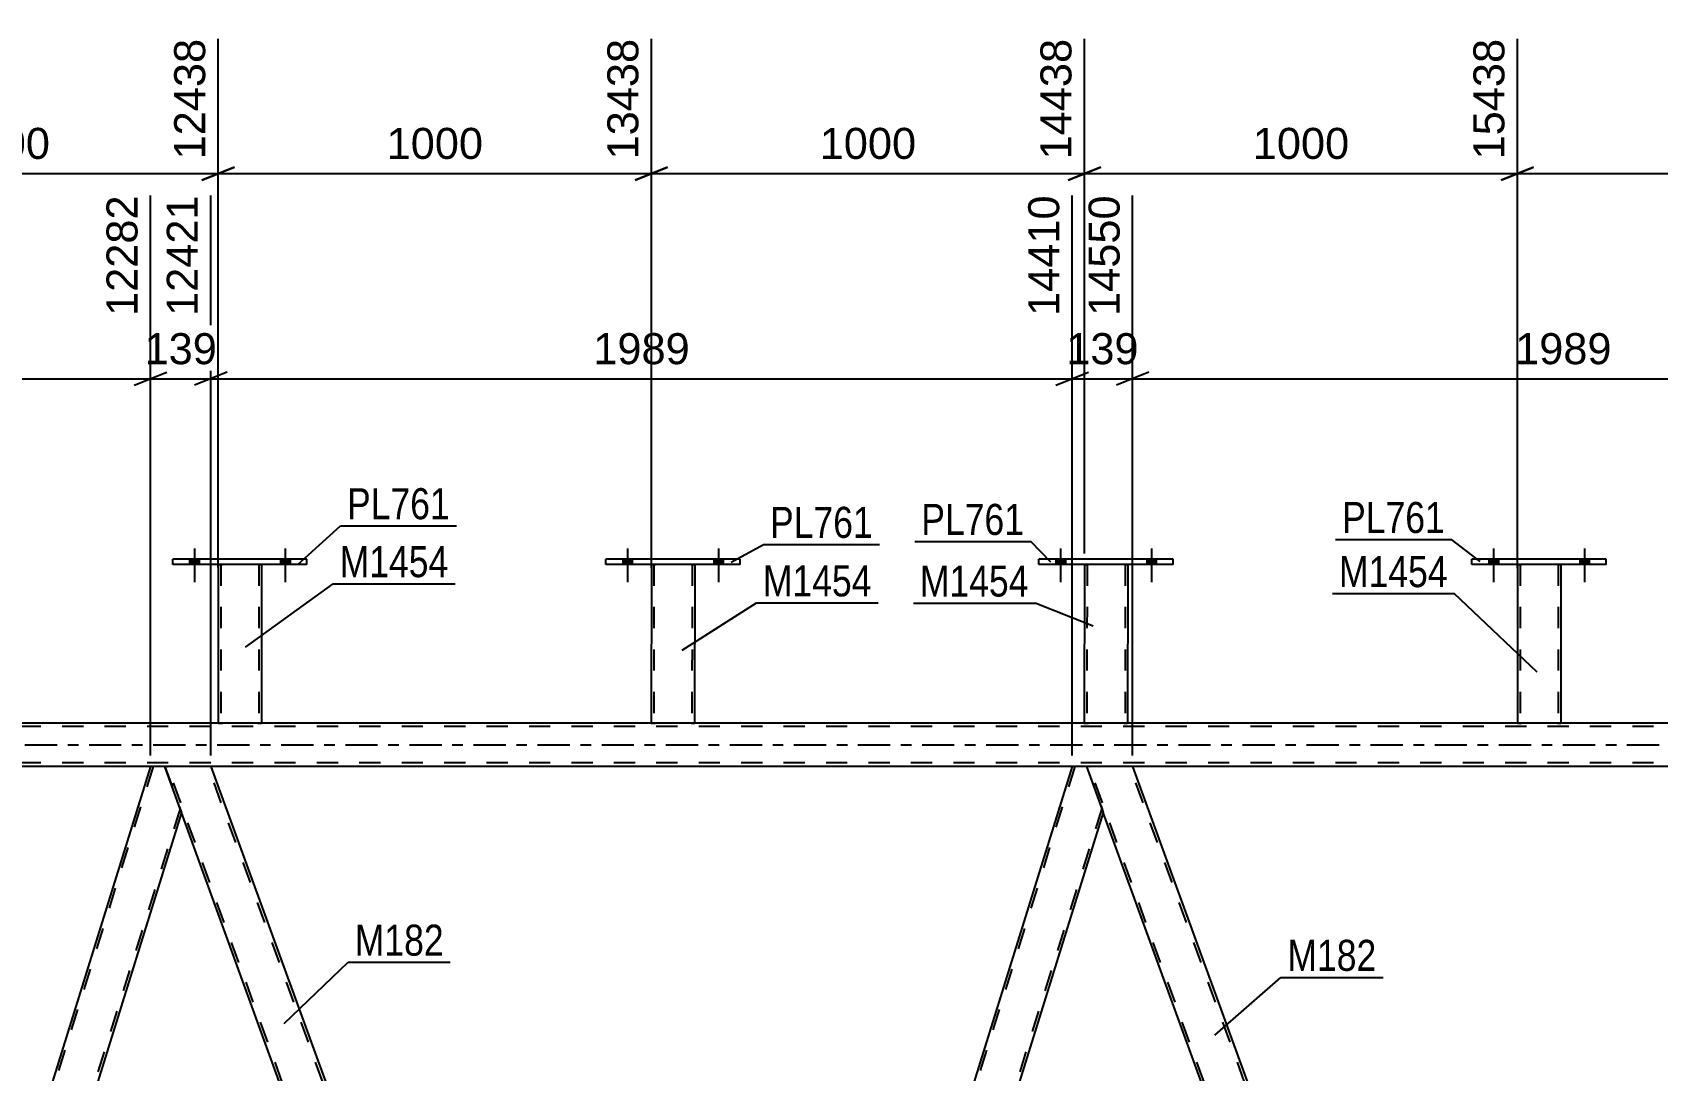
# Model space of a CAD drawing. Header units: millimetres. Extents: x 0 to 841, y 0 to 594.
# Drawn here: x 529 to 679, y 406.2 to 502 of the extents above; entities that cross this region are included whole.
import ezdxf

# ---------------------------------------------------------------- set-up
doc = ezdxf.new("R2010")
doc.units = ezdxf.units.MM
doc.linetypes.add('DXK_LINE_DOT2', pattern=[3.9198, 1.9599, -1.9599])
doc.linetypes.add('DXK_LINE_DOT3', pattern=[5.9187, 2.979, -0.9799, 0.9799, -0.9799])
doc.styles.add('Arial', font='ARIAL.TTF', dxfattribs={"height": 0.2})
doc.styles.add('Arial Narrow', font='ARIALN.TTF', dxfattribs={"height": 0.2})

# ---------------------------------------------------------------- blocks, each defined once
blk = doc.blocks.new('Part-318892525-4727 - 4655')
at = {"color": 2, "linetype": 'Continuous'}
for p, q in [((624.98, 434.28), (588.28, 316.53)), ((626.3, 434.28), (624.98, 434.28)), ((626.3, 434.28), (627.85, 430.03)), ((627.85, 430.03), (591.39, 313.06)), ((589.54, 313.06), (588.28, 316.53))]:
    blk.add_line(p, q, dxfattribs=at)
at = {"color": 7, "linetype": 'DXK_LINE_DOT2'}
for p, q in [((625.23, 434.28), (588.41, 316.16)), ((627.71, 430.4), (591.14, 313.06)), ((591.39, 313.06), (589.54, 313.06))]:
    blk.add_line(p, q, dxfattribs=at)
blk = doc.blocks.new('Part-318892525-4713 - 4655')
at = {"color": 2, "linetype": 'Continuous'}
for p, q in [((630.56, 434.28), (626.3, 434.28)), ((630.56, 434.28), (672.92, 317.88)), ((668.67, 317.88), (627.85, 430.03))]:
    blk.add_line(p, q, dxfattribs=at)
at = {"color": 7, "linetype": 'DXK_LINE_DOT2'}
for p, q in [((626.3, 434.28), (627.85, 430.03)), ((670.68, 313.06), (626.55, 434.28)), ((626.55, 434.28), (626.57, 434.28)), ((674.42, 313.06), (630.3, 434.28)), ((670.42, 313.06), (668.67, 317.88)), ((674.68, 313.06), (672.92, 317.88)), ((674.68, 313.06), (670.42, 313.06))]:
    blk.add_line(p, q, dxfattribs=at)
blk = doc.blocks.new('Part-318892525-5105 - 4655')
at = {"color": 2, "linetype": 'Continuous'}
for p, q in [((626.11, 452.92), (626.1, 438.28)), ((630.11, 452.92), (630.1, 438.28)), ((626.14, 438.28), (626.1, 438.28)), ((626.24, 438.28), (626.14, 438.28)), ((626.4, 438.28), (626.24, 438.28)), ((629.81, 438.28), (626.4, 438.28)), ((629.96, 438.28), (629.81, 438.28)), ((630.07, 438.28), (629.96, 438.28)), ((630.1, 438.28), (630.07, 438.28))]:
    blk.add_line(p, q, dxfattribs=at)
at = {"color": 7, "linetype": 'DXK_LINE_DOT2'}
for p, q in [((626.11, 452.92), (626.11, 452.92)), ((626.11, 452.92), (626.11, 452.92)), ((626.11, 452.92), (626.11, 452.92)), ((626.14, 452.92), (626.11, 452.92)), ((626.11, 452.92), (626.14, 452.92)), ((626.25, 452.92), (626.14, 452.92)), ((626.14, 452.92), (626.25, 452.92)), ((626.4, 452.92), (626.25, 452.92)), ((626.25, 452.92), (626.4, 452.92)), ((626.35, 452.92), (626.34, 438.28)), ((626.35, 452.92), (626.35, 452.92)), ((626.36, 452.92), (626.35, 452.92)), ((626.35, 452.92), (626.36, 452.92)), ((626.42, 452.92), (626.36, 452.92)), ((626.36, 452.92), (626.42, 452.92)), ((629.81, 452.92), (626.4, 452.92)), ((629.81, 452.92), (626.4, 452.92)), ((629.72, 452.92), (626.42, 452.92)), ((626.42, 452.92), (626.49, 452.92)), ((629.8, 452.92), (626.49, 452.92)), ((629.8, 452.92), (629.72, 452.92)), ((629.85, 452.92), (629.8, 452.92)), ((629.8, 452.92), (629.85, 452.92)), ((629.81, 452.92), (629.97, 452.92)), ((629.97, 452.92), (629.81, 452.92)), ((629.87, 452.92), (629.85, 452.92)), ((629.85, 452.92), (629.87, 452.92)), ((629.87, 452.92), (629.86, 438.28)), ((629.87, 452.92), (629.87, 452.92)), ((629.97, 452.92), (630.07, 452.92)), ((630.07, 452.92), (629.97, 452.92)), ((630.07, 452.92), (630.11, 452.92)), ((630.11, 452.92), (630.07, 452.92)), ((630.11, 452.92), (630.11, 452.92)), ((630.11, 452.92), (630.11, 452.92)), ((630.11, 452.92), (630.11, 452.92)), ((626.1, 438.28), (626.14, 438.28)), ((626.14, 438.28), (626.24, 438.28)), ((626.24, 438.28), (626.4, 438.28)), ((626.36, 438.28), (626.34, 438.28)), ((626.34, 438.28), (626.36, 438.28)), ((626.41, 438.28), (626.36, 438.28)), ((626.36, 438.28), (626.4, 438.28)), ((629.81, 438.28), (626.4, 438.28)), ((626.4, 438.28), (626.41, 438.28)), ((629.71, 438.28), (626.41, 438.28)), ((626.41, 438.28), (626.49, 438.28)), ((629.79, 438.28), (626.49, 438.28)), ((629.79, 438.28), (629.71, 438.28)), ((629.84, 438.28), (629.79, 438.28)), ((629.79, 438.28), (629.84, 438.28)), ((629.81, 438.28), (629.96, 438.28)), ((629.86, 438.28), (629.84, 438.28)), ((629.84, 438.28), (629.86, 438.28)), ((629.96, 438.28), (630.07, 438.28)), ((630.07, 438.28), (630.1, 438.28))]:
    blk.add_line(p, q, dxfattribs=at)
blk = doc.blocks.new('Part-318892525-4732 - 4655')
at = {"color": 7, "linetype": 'DXK_LINE_DOT2'}
for p, q in [((710.37, 434.28), (673.55, 316.16)), ((710.15, 434.28), (710.15, 434.28)), ((710.15, 434.28), (711.43, 434.28)), ((711.58, 433.88), (711.43, 434.28)), ((712.85, 430.4), (676.27, 313.06)), ((673.83, 317.88), (673.41, 316.53)), ((678.02, 317.88), (676.52, 313.06)), ((674.68, 313.06), (673.41, 316.53)), ((676.52, 313.06), (674.68, 313.06))]:
    blk.add_line(p, q, dxfattribs=at)
at = {"color": 2, "linetype": 'Continuous'}
for p, q in [((710.12, 434.28), (673.83, 317.88)), ((710.15, 434.28), (710.12, 434.28)), ((711.58, 433.88), (712.98, 430.03)), ((712.98, 430.03), (678.02, 317.88))]:
    blk.add_line(p, q, dxfattribs=at)
blk = doc.blocks.new('Part-318892525-4764 - 4655')
at = {"color": 7, "linetype": 'DXK_LINE_DOT2'}
for p, q in [((540.1, 434.28), (503.28, 316.16)), ((542.58, 430.4), (506, 313.06)), ((503.56, 317.88), (503.15, 316.53)), ((507.75, 317.88), (506.25, 313.06)), ((504.41, 313.06), (503.15, 316.53)), ((506.25, 313.06), (504.41, 313.06))]:
    blk.add_line(p, q, dxfattribs=at)
at = {"color": 2, "linetype": 'Continuous'}
for p, q in [((539.85, 434.28), (503.56, 317.88)), ((541.17, 434.28), (539.85, 434.28)), ((542.71, 430.03), (541.17, 434.28)), ((542.71, 430.03), (507.75, 317.88))]:
    blk.add_line(p, q, dxfattribs=at)
blk = doc.blocks.new('Part-318892525-4806 - 4655')
at = {"color": 2, "linetype": 'Continuous'}
for p, q in [((545.42, 434.28), (541.17, 434.28)), ((545.42, 434.28), (588.28, 316.53)), ((585.29, 313.06), (542.71, 430.03))]:
    blk.add_line(p, q, dxfattribs=at)
at = {"color": 7, "linetype": 'DXK_LINE_DOT2'}
for p, q in [((541.17, 434.28), (542.71, 430.03)), ((585.54, 313.06), (541.42, 434.28)), ((541.42, 434.28), (541.44, 434.28)), ((589.29, 313.06), (545.17, 434.28)), ((589.54, 313.06), (588.28, 316.53)), ((589.54, 313.06), (585.29, 313.06))]:
    blk.add_line(p, q, dxfattribs=at)
blk = doc.blocks.new('Part-318892525-4948 - 4655')
at = {"color": 2, "linetype": 'Continuous'}
for p, q in [((541.9, 452.92), (541.9, 453.4)), ((554.3, 453.4), (541.9, 453.4)), ((554.3, 452.92), (554.3, 453.4)), ((554.3, 452.92), (541.9, 452.92))]:
    blk.add_line(p, q, dxfattribs=at)
blk = doc.blocks.new('Part-318892525-4938 - 4655')
at = {"color": 2, "linetype": 'Continuous'}
for p, q in [((666.1, 452.92), (666.1, 438.28)), ((670.1, 452.92), (670.1, 438.28)), ((666.13, 438.28), (666.1, 438.28)), ((666.24, 438.28), (666.13, 438.28)), ((666.39, 438.28), (666.24, 438.28)), ((669.8, 438.28), (666.39, 438.28)), ((669.96, 438.28), (669.8, 438.28)), ((670.06, 438.28), (669.96, 438.28)), ((670.1, 438.28), (670.06, 438.28))]:
    blk.add_line(p, q, dxfattribs=at)
at = {"color": 7, "linetype": 'DXK_LINE_DOT2'}
for p, q in [((666.1, 452.92), (666.1, 452.92)), ((666.1, 452.92), (666.1, 452.92)), ((666.1, 452.92), (666.1, 452.92)), ((666.14, 452.92), (666.1, 452.92)), ((666.1, 452.92), (666.14, 452.92)), ((666.24, 452.92), (666.14, 452.92)), ((666.14, 452.92), (666.24, 452.92)), ((666.4, 452.92), (666.24, 452.92)), ((666.24, 452.92), (666.4, 452.92)), ((666.34, 452.92), (666.34, 452.92)), ((666.34, 452.92), (666.34, 438.28)), ((666.36, 452.92), (666.34, 452.92)), ((666.34, 452.92), (666.36, 452.92)), ((666.41, 452.92), (666.36, 452.92)), ((666.36, 452.92), (666.41, 452.92)), ((669.8, 452.92), (666.4, 452.92)), ((669.8, 452.92), (666.4, 452.92)), ((669.71, 452.92), (666.41, 452.92)), ((666.41, 452.92), (666.49, 452.92)), ((669.79, 452.92), (666.49, 452.92)), ((669.79, 452.92), (669.71, 452.92)), ((669.84, 452.92), (669.79, 452.92)), ((669.79, 452.92), (669.84, 452.92)), ((669.8, 452.92), (669.96, 452.92)), ((669.96, 452.92), (669.8, 452.92)), ((669.86, 452.92), (669.84, 452.92)), ((669.84, 452.92), (669.86, 452.92)), ((669.86, 452.92), (669.86, 452.92)), ((669.86, 452.92), (669.86, 438.28)), ((669.96, 452.92), (670.06, 452.92)), ((670.06, 452.92), (669.96, 452.92)), ((670.06, 452.92), (670.1, 452.92)), ((670.1, 452.92), (670.06, 452.92)), ((670.1, 452.92), (670.1, 452.92)), ((670.1, 452.92), (670.1, 452.92)), ((670.1, 452.92), (670.1, 452.92)), ((666.1, 438.28), (666.13, 438.28)), ((666.13, 438.28), (666.24, 438.28)), ((666.24, 438.28), (666.39, 438.28)), ((666.35, 438.28), (666.34, 438.28)), ((666.34, 438.28), (666.35, 438.28)), ((666.41, 438.28), (666.35, 438.28)), ((666.35, 438.28), (666.39, 438.28)), ((669.8, 438.28), (666.39, 438.28)), ((666.39, 438.28), (666.41, 438.28)), ((669.71, 438.28), (666.41, 438.28)), ((666.41, 438.28), (666.48, 438.28)), ((669.79, 438.28), (666.48, 438.28)), ((669.79, 438.28), (669.71, 438.28)), ((669.84, 438.28), (669.79, 438.28)), ((669.79, 438.28), (669.84, 438.28)), ((669.8, 438.28), (669.96, 438.28)), ((669.86, 438.28), (669.84, 438.28)), ((669.84, 438.28), (669.86, 438.28)), ((669.96, 438.28), (670.06, 438.28)), ((670.06, 438.28), (670.1, 438.28))]:
    blk.add_line(p, q, dxfattribs=at)
blk = doc.blocks.new('Part-318892525-4943 - 4655')
at = {"color": 2, "linetype": 'Continuous'}
for p, q in [((546.1, 452.92), (546.1, 438.28)), ((550.1, 452.92), (550.1, 438.28)), ((546.13, 438.28), (546.1, 438.28)), ((546.24, 438.28), (546.13, 438.28)), ((546.39, 438.28), (546.24, 438.28)), ((549.8, 438.28), (546.39, 438.28)), ((549.96, 438.28), (549.8, 438.28)), ((550.06, 438.28), (549.96, 438.28)), ((550.1, 438.28), (550.06, 438.28))]:
    blk.add_line(p, q, dxfattribs=at)
at = {"color": 7, "linetype": 'DXK_LINE_DOT2'}
for p, q in [((546.1, 452.92), (546.1, 452.92)), ((546.1, 452.92), (546.1, 452.92)), ((546.1, 452.92), (546.1, 452.92)), ((546.14, 452.92), (546.1, 452.92)), ((546.1, 452.92), (546.14, 452.92)), ((546.24, 452.92), (546.14, 452.92)), ((546.14, 452.92), (546.24, 452.92)), ((546.4, 452.92), (546.24, 452.92)), ((546.24, 452.92), (546.4, 452.92)), ((546.34, 452.92), (546.34, 452.92)), ((546.34, 452.92), (546.34, 438.28)), ((546.36, 452.92), (546.34, 452.92)), ((546.34, 452.92), (546.36, 452.92)), ((546.41, 452.92), (546.36, 452.92)), ((546.36, 452.92), (546.41, 452.92)), ((549.81, 452.92), (546.4, 452.92)), ((549.81, 452.92), (546.4, 452.92)), ((549.71, 452.92), (546.41, 452.92)), ((546.41, 452.92), (546.49, 452.92)), ((549.79, 452.92), (546.49, 452.92)), ((549.79, 452.92), (549.71, 452.92)), ((549.84, 452.92), (549.79, 452.92)), ((549.79, 452.92), (549.84, 452.92)), ((549.81, 452.92), (549.96, 452.92)), ((549.96, 452.92), (549.81, 452.92)), ((549.86, 452.92), (549.84, 452.92)), ((549.84, 452.92), (549.86, 452.92)), ((549.86, 452.92), (549.86, 452.92)), ((549.86, 452.92), (549.86, 438.28)), ((549.96, 452.92), (550.07, 452.92)), ((550.07, 452.92), (549.96, 452.92)), ((550.07, 452.92), (550.1, 452.92)), ((550.1, 452.92), (550.07, 452.92)), ((550.1, 452.92), (550.1, 452.92)), ((550.1, 452.92), (550.1, 452.92)), ((550.1, 452.92), (550.1, 452.92)), ((546.1, 438.28), (546.13, 438.28)), ((546.13, 438.28), (546.24, 438.28)), ((546.24, 438.28), (546.39, 438.28)), ((546.36, 438.28), (546.34, 438.28)), ((546.34, 438.28), (546.36, 438.28)), ((546.41, 438.28), (546.36, 438.28)), ((546.36, 438.28), (546.39, 438.28)), ((549.8, 438.28), (546.39, 438.28)), ((546.39, 438.28), (546.41, 438.28)), ((549.71, 438.28), (546.41, 438.28)), ((546.41, 438.28), (546.49, 438.28)), ((549.79, 438.28), (546.49, 438.28)), ((549.79, 438.28), (549.71, 438.28)), ((549.84, 438.28), (549.79, 438.28)), ((549.79, 438.28), (549.84, 438.28)), ((549.8, 438.28), (549.96, 438.28)), ((549.86, 438.28), (549.84, 438.28)), ((549.84, 438.28), (549.86, 438.28)), ((549.96, 438.28), (550.06, 438.28)), ((550.06, 438.28), (550.1, 438.28))]:
    blk.add_line(p, q, dxfattribs=at)
blk = doc.blocks.new('Part-318892525-4953 - 4655')
at = {"color": 2, "linetype": 'Continuous'}
for p, q in [((586.11, 452.92), (586.1, 438.28)), ((590.11, 452.92), (590.1, 438.28)), ((586.14, 438.28), (586.1, 438.28)), ((586.24, 438.28), (586.14, 438.28)), ((586.4, 438.28), (586.24, 438.28)), ((589.81, 438.28), (586.4, 438.28)), ((589.96, 438.28), (589.81, 438.28)), ((590.07, 438.28), (589.96, 438.28)), ((590.1, 438.28), (590.07, 438.28))]:
    blk.add_line(p, q, dxfattribs=at)
at = {"color": 7, "linetype": 'DXK_LINE_DOT2'}
for p, q in [((586.11, 452.92), (586.11, 452.92)), ((586.11, 452.92), (586.11, 452.92)), ((586.11, 452.92), (586.11, 452.92)), ((586.14, 452.92), (586.11, 452.92)), ((586.11, 452.92), (586.14, 452.92)), ((586.25, 452.92), (586.14, 452.92)), ((586.14, 452.92), (586.25, 452.92)), ((586.4, 452.92), (586.25, 452.92)), ((586.25, 452.92), (586.4, 452.92)), ((586.35, 452.92), (586.34, 438.28)), ((586.35, 452.92), (586.35, 452.92)), ((586.37, 452.92), (586.35, 452.92)), ((586.35, 452.92), (586.37, 452.92)), ((586.42, 452.92), (586.37, 452.92)), ((586.37, 452.92), (586.42, 452.92)), ((589.81, 452.92), (586.4, 452.92)), ((589.81, 452.92), (586.4, 452.92)), ((589.72, 452.92), (586.42, 452.92)), ((586.42, 452.92), (586.5, 452.92)), ((589.8, 452.92), (586.5, 452.92)), ((589.8, 452.92), (589.72, 452.92)), ((589.85, 452.92), (589.8, 452.92)), ((589.8, 452.92), (589.85, 452.92)), ((589.81, 452.92), (589.97, 452.92)), ((589.97, 452.92), (589.81, 452.92)), ((589.87, 452.92), (589.85, 452.92)), ((589.85, 452.92), (589.87, 452.92)), ((589.87, 452.92), (589.86, 438.28)), ((589.87, 452.92), (589.87, 452.92)), ((589.97, 452.92), (590.07, 452.92)), ((590.07, 452.92), (589.97, 452.92)), ((590.07, 452.92), (590.11, 452.92)), ((590.11, 452.92), (590.07, 452.92)), ((590.11, 452.92), (590.11, 452.92)), ((590.11, 452.92), (590.11, 452.92)), ((590.11, 452.92), (590.11, 452.92)), ((586.1, 438.28), (586.14, 438.28)), ((586.14, 438.28), (586.24, 438.28)), ((586.24, 438.28), (586.4, 438.28)), ((586.36, 438.28), (586.34, 438.28)), ((586.34, 438.28), (586.36, 438.28)), ((586.41, 438.28), (586.36, 438.28)), ((586.36, 438.28), (586.4, 438.28)), ((589.81, 438.28), (586.4, 438.28)), ((586.4, 438.28), (586.41, 438.28)), ((589.71, 438.28), (586.41, 438.28)), ((586.41, 438.28), (586.49, 438.28)), ((589.79, 438.28), (586.49, 438.28)), ((589.79, 438.28), (589.71, 438.28)), ((589.84, 438.28), (589.79, 438.28)), ((589.79, 438.28), (589.84, 438.28)), ((589.81, 438.28), (589.96, 438.28)), ((589.86, 438.28), (589.84, 438.28)), ((589.84, 438.28), (589.86, 438.28)), ((589.96, 438.28), (590.07, 438.28)), ((590.07, 438.28), (590.1, 438.28))]:
    blk.add_line(p, q, dxfattribs=at)
blk = doc.blocks.new('Part-318892525-4958 - 4655')
at = {"color": 2, "linetype": 'Continuous'}
for p, q in [((581.91, 452.92), (581.91, 453.4)), ((594.31, 453.4), (581.91, 453.4)), ((594.31, 452.92), (594.31, 453.4)), ((594.31, 452.92), (581.91, 452.92))]:
    blk.add_line(p, q, dxfattribs=at)
blk = doc.blocks.new('Part-318892525-4963 - 4655')
at = {"color": 2, "linetype": 'Continuous'}
for p, q in [((621.91, 452.92), (621.91, 453.4)), ((634.31, 453.4), (621.91, 453.4)), ((634.31, 452.92), (634.31, 453.4)), ((634.31, 452.92), (621.91, 452.92))]:
    blk.add_line(p, q, dxfattribs=at)
blk = doc.blocks.new('Bolt-318892525-5147 - 4655')
at = {"linetype": 'Continuous'}
for points in [[(543.46, 452.92), (544.34, 452.92), (544.34, 453.4), (543.46, 453.4)], [(551.86, 452.92), (552.74, 452.92), (552.74, 453.4), (551.86, 453.4)]]:
    blk.add_hatch(color=1, dxfattribs=at).paths.add_polyline_path(points)
at = {"color": 1, "linetype": 'Continuous'}
for p, q in [((543.46, 453.4), (543.46, 452.92)), ((543.9, 454.4), (543.9, 451.28)), ((544.34, 453.4), (544.34, 452.92)), ((551.86, 453.4), (551.86, 452.92)), ((552.3, 454.4), (552.3, 451.28)), ((552.74, 453.4), (552.74, 452.92))]:
    blk.add_line(p, q, dxfattribs=at)
blk = doc.blocks.new('Part-318892525-5029 - 4655')
at = {"color": 2, "linetype": 'Continuous'}
for p, q in [((546.1, 438.28), (510.1, 438.28)), ((586.1, 438.28), (550.1, 438.28)), ((626.1, 438.28), (590.1, 438.28)), ((666.1, 438.28), (630.1, 438.28)), ((706.1, 438.28), (670.1, 438.28)), ((539.85, 434.28), (460.29, 434.28)), ((624.98, 434.28), (545.42, 434.28)), ((710.12, 434.28), (630.56, 434.28))]:
    blk.add_line(p, q, dxfattribs=at)
at = {"color": 7, "linetype": 'DXK_LINE_DOT2'}
for p, q in [((550.1, 438.28), (546.1, 438.28)), ((590.1, 438.28), (586.1, 438.28)), ((630.1, 438.28), (626.1, 438.28)), ((670.1, 438.28), (666.1, 438.28)), ((768.84, 437.96), (84.35, 437.96)), ((768.84, 434.6), (84.35, 434.6)), ((545.42, 434.28), (539.85, 434.28)), ((630.56, 434.28), (624.98, 434.28))]:
    blk.add_line(p, q, dxfattribs=at)
at = {"color": 7, "linetype": 'DXK_LINE_DOT3'}
blk.add_line((84.35, 436.28), (778.64, 436.28), dxfattribs=at)
blk = doc.blocks.new('Bolt-318892525-5149 - 4655')
at = {"linetype": 'Continuous'}
for points in [[(583.47, 452.92), (584.35, 452.92), (584.35, 453.4), (583.47, 453.4)], [(591.87, 452.92), (592.75, 452.92), (592.75, 453.4), (591.87, 453.4)]]:
    blk.add_hatch(color=1, dxfattribs=at).paths.add_polyline_path(points)
at = {"color": 1, "linetype": 'Continuous'}
for p, q in [((583.47, 453.4), (583.47, 452.92)), ((583.91, 454.4), (583.91, 451.28)), ((584.35, 453.4), (584.35, 452.92)), ((591.87, 453.4), (591.87, 452.92)), ((592.31, 454.4), (592.31, 451.28)), ((592.75, 453.4), (592.75, 452.92))]:
    blk.add_line(p, q, dxfattribs=at)
blk = doc.blocks.new('Part-318892525-5045 - 4655')
at = {"color": 2, "linetype": 'Continuous'}
for p, q in [((661.9, 452.92), (661.9, 453.4)), ((674.3, 453.4), (661.9, 453.4)), ((674.3, 452.92), (674.3, 453.4)), ((674.3, 452.92), (661.9, 452.92))]:
    blk.add_line(p, q, dxfattribs=at)
blk = doc.blocks.new('Bolt-318892525-5076 - 4655')
at = {"linetype": 'Continuous'}
for points in [[(663.46, 452.92), (664.34, 452.92), (664.34, 453.4), (663.46, 453.4)], [(671.86, 452.92), (672.74, 452.92), (672.74, 453.4), (671.86, 453.4)]]:
    blk.add_hatch(color=1, dxfattribs=at).paths.add_polyline_path(points)
at = {"color": 1, "linetype": 'Continuous'}
for p, q in [((663.46, 453.4), (663.46, 452.92)), ((663.9, 454.4), (663.9, 451.28)), ((664.34, 453.4), (664.34, 452.92)), ((671.86, 453.4), (671.86, 452.92)), ((672.3, 454.4), (672.3, 451.28)), ((672.74, 453.4), (672.74, 452.92))]:
    blk.add_line(p, q, dxfattribs=at)
blk = doc.blocks.new('Bolt-318892525-5151 - 4655')
at = {"linetype": 'Continuous'}
for points in [[(663.46, 452.92), (664.34, 452.92), (664.34, 453.4), (663.46, 453.4)], [(671.86, 452.92), (672.74, 452.92), (672.74, 453.4), (671.86, 453.4)]]:
    blk.add_hatch(color=1, dxfattribs=at).paths.add_polyline_path(points)
at = {"color": 1, "linetype": 'Continuous'}
for p, q in [((663.46, 453.4), (663.46, 452.92)), ((663.9, 454.4), (663.9, 451.28)), ((664.34, 453.4), (664.34, 452.92)), ((671.86, 453.4), (671.86, 452.92)), ((672.3, 454.4), (672.3, 451.28)), ((672.74, 453.4), (672.74, 452.92))]:
    blk.add_line(p, q, dxfattribs=at)
blk = doc.blocks.new('Bolt-318892525-5127 - 4655')
at = {"linetype": 'Continuous'}
for points in [[(623.47, 452.92), (624.35, 452.92), (624.35, 453.4), (623.47, 453.4)], [(631.87, 452.92), (632.75, 452.92), (632.75, 453.4), (631.87, 453.4)]]:
    blk.add_hatch(color=1, dxfattribs=at).paths.add_polyline_path(points)
at = {"color": 1, "linetype": 'Continuous'}
for p, q in [((623.47, 453.4), (623.47, 452.92)), ((623.91, 454.4), (623.91, 451.28)), ((624.35, 453.4), (624.35, 452.92)), ((631.87, 453.4), (631.87, 452.92)), ((632.31, 454.4), (632.31, 451.28)), ((632.75, 453.4), (632.75, 452.92))]:
    blk.add_line(p, q, dxfattribs=at)
blk = doc.blocks.new('Bolt-318892525-5128 - 4655')
at = {"linetype": 'Continuous'}
for points in [[(623.47, 452.92), (624.35, 452.92), (624.35, 453.4), (623.47, 453.4)], [(631.87, 452.92), (632.75, 452.92), (632.75, 453.4), (631.87, 453.4)]]:
    blk.add_hatch(color=1, dxfattribs=at).paths.add_polyline_path(points)
at = {"color": 1, "linetype": 'Continuous'}
for p, q in [((623.47, 453.4), (623.47, 452.92)), ((623.91, 454.4), (623.91, 451.28)), ((624.35, 453.4), (624.35, 452.92)), ((631.87, 453.4), (631.87, 452.92)), ((632.31, 454.4), (632.31, 451.28)), ((632.75, 453.4), (632.75, 452.92))]:
    blk.add_line(p, q, dxfattribs=at)
blk = doc.blocks.new('Bolt-318892525-5148 - 4655')
at = {"linetype": 'Continuous'}
for points in [[(543.46, 452.92), (544.34, 452.92), (544.34, 453.4), (543.46, 453.4)], [(551.86, 452.92), (552.74, 452.92), (552.74, 453.4), (551.86, 453.4)]]:
    blk.add_hatch(color=1, dxfattribs=at).paths.add_polyline_path(points)
at = {"color": 1, "linetype": 'Continuous'}
for p, q in [((543.46, 453.4), (543.46, 452.92)), ((543.9, 454.4), (543.9, 451.28)), ((544.34, 453.4), (544.34, 452.92)), ((551.86, 453.4), (551.86, 452.92)), ((552.3, 454.4), (552.3, 451.28)), ((552.74, 453.4), (552.74, 452.92))]:
    blk.add_line(p, q, dxfattribs=at)
blk = doc.blocks.new('Bolt-318892525-5150 - 4655')
at = {"linetype": 'Continuous'}
for points in [[(583.47, 452.92), (584.35, 452.92), (584.35, 453.4), (583.47, 453.4)], [(591.87, 452.92), (592.75, 452.92), (592.75, 453.4), (591.87, 453.4)]]:
    blk.add_hatch(color=1, dxfattribs=at).paths.add_polyline_path(points)
at = {"color": 1, "linetype": 'Continuous'}
for p, q in [((583.47, 453.4), (583.47, 452.92)), ((583.91, 454.4), (583.91, 451.28)), ((584.35, 453.4), (584.35, 452.92)), ((591.87, 453.4), (591.87, 452.92)), ((592.31, 454.4), (592.31, 451.28)), ((592.75, 453.4), (592.75, 452.92))]:
    blk.add_line(p, q, dxfattribs=at)
blk = doc.blocks.new('StraightDimension-318892525-5291 - 4655')
at = {"color": 7, "linetype": 'Continuous'}
for p, q in [((624.98, 435.28), (624.98, 486.98)), ((630.56, 435.28), (630.56, 486.98)), ((623.48, 469.46), (626.48, 470.66)), ((624.98, 470.06), (630.56, 470.06)), ((632.06, 470.66), (629.06, 469.46))]:
    blk.add_line(p, q, dxfattribs=at)
at = {"color": 0}
blk.add_wipeout([(631.7, 470.81), (631.7, 475.01), (623.83, 475.01), (623.83, 470.81)], dxfattribs=at)
at = {"color": 3, "style": 'Arial'}
blk.add_text('139', height=2.865, dxfattribs=at).set_placement((624.43, 471.41))
at = {"color": 0, "linetype": 'Continuous'}
blk.add_wipeout([(629.96, 487.58), (625.76, 487.58), (625.76, 475.26), (629.96, 475.26)], dxfattribs=at)
at = {"color": 3, "linetype": 'Continuous', "style": 'Arial'}
blk.add_text('14550', height=2.865, rotation=90.0002, dxfattribs=at).set_placement((629.36, 475.86))
blk = doc.blocks.new('StraightDimension-318892525-5605 - 4655')
at = {"color": 7, "linetype": 'Continuous'}
for p, q in [((586.11, 452.62), (586.11, 501.43)), ((626.11, 453.92), (626.11, 501.43)), ((587.61, 489.61), (584.61, 488.41)), ((624.61, 488.41), (627.61, 489.61)), ((586.11, 489.01), (626.11, 489.01))]:
    blk.add_line(p, q, dxfattribs=at)
at = {"color": 0, "linetype": 'Continuous'}
blk.add_wipeout([(625.51, 502.03), (621.31, 502.03), (621.31, 489.71), (625.51, 489.71)], dxfattribs=at)
at = {"color": 0}
blk.add_wipeout([(611.15, 489.76), (611.15, 493.96), (601.06, 493.96), (601.06, 489.76)], dxfattribs=at)
at = {"color": 3, "linetype": 'Continuous', "style": 'Arial'}
blk.add_text('14438', height=2.865, rotation=90.0002, dxfattribs=at).set_placement((624.91, 490.31))
at = {"color": 3, "style": 'Arial'}
blk.add_text('1000', height=2.865, dxfattribs=at).set_placement((601.66, 490.36))
blk = doc.blocks.new('StraightDimension-318892525-5273 - 4655')
at = {"color": 7, "linetype": 'Continuous'}
for p, q in [((630.56, 435.28), (630.56, 486.98)), ((710.12, 435.28), (710.12, 486.98)), ((632.06, 470.66), (629.06, 469.46)), ((630.56, 470.06), (710.12, 470.06)), ((708.62, 469.46), (711.62, 470.66))]:
    blk.add_line(p, q, dxfattribs=at)
at = {"color": 0, "linetype": 'Continuous'}
blk.add_wipeout([(709.52, 487.58), (705.32, 487.58), (705.32, 475.26), (709.52, 475.26)], dxfattribs=at)
at = {"color": 0}
blk.add_wipeout([(675.38, 470.81), (675.38, 475.01), (665.29, 475.01), (665.29, 470.81)], dxfattribs=at)
at = {"color": 3, "linetype": 'Continuous', "style": 'Arial'}
blk.add_text('16539', height=2.865, rotation=90.0002, dxfattribs=at).set_placement((708.92, 475.86))
at = {"color": 3, "style": 'Arial'}
blk.add_text('1989', height=2.865, dxfattribs=at).set_placement((665.89, 471.41))
blk = doc.blocks.new('StraightDimension-318892525-5313 - 4655')
at = {"color": 7, "linetype": 'Continuous'}
for p, q in [((545.42, 435.28), (545.42, 486.98)), ((624.98, 435.28), (624.98, 486.98)), ((546.92, 470.66), (543.92, 469.46)), ((545.42, 470.06), (624.98, 470.06)), ((623.48, 469.46), (626.48, 470.66))]:
    blk.add_line(p, q, dxfattribs=at)
at = {"color": 0, "linetype": 'Continuous'}
blk.add_wipeout([(624.38, 487.58), (620.18, 487.58), (620.18, 475.26), (624.38, 475.26)], dxfattribs=at)
at = {"color": 0}
blk.add_wipeout([(590.25, 470.81), (590.25, 475.01), (580.15, 475.01), (580.15, 470.81)], dxfattribs=at)
at = {"color": 3, "linetype": 'Continuous', "style": 'Arial'}
blk.add_text('14410', height=2.865, rotation=90.0002, dxfattribs=at).set_placement((623.78, 475.86))
at = {"color": 3, "style": 'Arial'}
blk.add_text('1989', height=2.865, dxfattribs=at).set_placement((580.75, 471.41))
blk = doc.blocks.new('StraightDimension-318892525-5335 - 4655')
at = {"color": 7, "linetype": 'Continuous'}
for p, q in [((539.85, 435.28), (539.85, 486.98)), ((545.42, 435.28), (545.42, 486.98)), ((538.35, 469.46), (541.35, 470.66)), ((539.85, 470.06), (545.42, 470.06)), ((546.92, 470.66), (543.92, 469.46))]:
    blk.add_line(p, q, dxfattribs=at)
at = {"color": 0}
blk.add_wipeout([(546.57, 470.81), (546.57, 475.01), (538.7, 475.01), (538.7, 470.81)], dxfattribs=at)
at = {"color": 3, "style": 'Arial'}
blk.add_text('139', height=2.865, dxfattribs=at).set_placement((539.3, 471.41))
at = {"color": 0, "linetype": 'Continuous'}
blk.add_wipeout([(544.82, 487.58), (540.62, 487.58), (540.62, 475.26), (544.82, 475.26)], dxfattribs=at)
at = {"color": 3, "linetype": 'Continuous', "style": 'Arial'}
blk.add_text('12421', height=2.865, rotation=90.0002, dxfattribs=at).set_placement((544.22, 475.86))
blk = doc.blocks.new('StraightDimension-318892525-5353 - 4655')
at = {"color": 7, "linetype": 'Continuous'}
for p, q in [((460.29, 435.28), (460.29, 486.98)), ((539.85, 435.28), (539.85, 486.98)), ((461.79, 470.66), (458.79, 469.46)), ((460.29, 470.06), (539.85, 470.06)), ((538.35, 469.46), (541.35, 470.66))]:
    blk.add_line(p, q, dxfattribs=at)
at = {"color": 0, "linetype": 'Continuous'}
blk.add_wipeout([(539.25, 487.58), (535.05, 487.58), (535.05, 475.26), (539.25, 475.26)], dxfattribs=at)
at = {"color": 0}
blk.add_wipeout([(505.11, 470.81), (505.11, 475.01), (495.02, 475.01), (495.02, 470.81)], dxfattribs=at)
at = {"color": 3, "linetype": 'Continuous', "style": 'Arial'}
blk.add_text('12282', height=2.865, rotation=90.0002, dxfattribs=at).set_placement((538.65, 475.86))
at = {"color": 3, "style": 'Arial'}
blk.add_text('1989', height=2.865, dxfattribs=at).set_placement((495.62, 471.41))
blk = doc.blocks.new('StraightDimension-318892525-5589 - 4655')
at = {"color": 7, "linetype": 'Continuous'}
for p, q in [((506.11, 453.34), (506.11, 501.43)), ((546.1, 452.63), (546.1, 501.43)), ((507.61, 489.61), (504.61, 488.41)), ((544.6, 488.41), (547.6, 489.61)), ((506.11, 489.01), (546.1, 489.01))]:
    blk.add_line(p, q, dxfattribs=at)
at = {"color": 0, "linetype": 'Continuous'}
blk.add_wipeout([(545.5, 502.03), (541.3, 502.03), (541.3, 489.71), (545.5, 489.71)], dxfattribs=at)
at = {"color": 0}
blk.add_wipeout([(531.15, 489.76), (531.15, 493.96), (521.06, 493.96), (521.06, 489.76)], dxfattribs=at)
at = {"color": 3, "linetype": 'Continuous', "style": 'Arial'}
blk.add_text('12438', height=2.865, rotation=90.0002, dxfattribs=at).set_placement((544.9, 490.31))
at = {"color": 3, "style": 'Arial'}
blk.add_text('1000', height=2.865, dxfattribs=at).set_placement((521.66, 490.36))
blk = doc.blocks.new('StraightDimension-318892525-5597 - 4655')
at = {"color": 7, "linetype": 'Continuous'}
for p, q in [((546.1, 452.63), (546.1, 501.43)), ((586.11, 452.62), (586.11, 501.43)), ((547.6, 489.61), (544.6, 488.41)), ((584.61, 488.41), (587.61, 489.61)), ((546.1, 489.01), (586.11, 489.01))]:
    blk.add_line(p, q, dxfattribs=at)
at = {"color": 0, "linetype": 'Continuous'}
blk.add_wipeout([(585.51, 502.03), (581.31, 502.03), (581.31, 489.71), (585.51, 489.71)], dxfattribs=at)
at = {"color": 0}
blk.add_wipeout([(571.15, 489.76), (571.15, 493.96), (561.06, 493.96), (561.06, 489.76)], dxfattribs=at)
at = {"color": 3, "linetype": 'Continuous', "style": 'Arial'}
blk.add_text('13438', height=2.865, rotation=90.0002, dxfattribs=at).set_placement((584.91, 490.31))
at = {"color": 3, "style": 'Arial'}
blk.add_text('1000', height=2.865, dxfattribs=at).set_placement((561.66, 490.36))
blk = doc.blocks.new('StraightDimension-318892525-5613 - 4655')
at = {"color": 7, "linetype": 'Continuous'}
for p, q in [((626.11, 453.92), (626.11, 501.43)), ((666.1, 452.59), (666.1, 501.43)), ((627.61, 489.61), (624.61, 488.41)), ((664.6, 488.41), (667.6, 489.61)), ((626.11, 489.01), (666.1, 489.01))]:
    blk.add_line(p, q, dxfattribs=at)
at = {"color": 0, "linetype": 'Continuous'}
blk.add_wipeout([(665.5, 502.03), (661.3, 502.03), (661.3, 489.71), (665.5, 489.71)], dxfattribs=at)
at = {"color": 0}
blk.add_wipeout([(651.15, 489.76), (651.15, 493.96), (641.06, 493.96), (641.06, 489.76)], dxfattribs=at)
at = {"color": 3, "linetype": 'Continuous', "style": 'Arial'}
blk.add_text('15438', height=2.865, rotation=90.0002, dxfattribs=at).set_placement((664.9, 490.31))
at = {"color": 3, "style": 'Arial'}
blk.add_text('1000', height=2.865, dxfattribs=at).set_placement((641.66, 490.36))
blk = doc.blocks.new('StraightDimension-318892525-5621 - 4655')
at = {"color": 7, "linetype": 'Continuous'}
for p, q in [((666.1, 452.59), (666.1, 501.43)), ((706.1, 451.44), (706.1, 501.43)), ((667.6, 489.61), (664.6, 488.41)), ((704.6, 488.41), (707.6, 489.61)), ((666.1, 489.01), (706.1, 489.01))]:
    blk.add_line(p, q, dxfattribs=at)
at = {"color": 0, "linetype": 'Continuous'}
blk.add_wipeout([(705.5, 502.03), (701.3, 502.03), (701.3, 489.71), (705.5, 489.71)], dxfattribs=at)
at = {"color": 0}
blk.add_wipeout([(691.15, 489.76), (691.15, 493.96), (681.05, 493.96), (681.05, 489.76)], dxfattribs=at)
at = {"color": 3, "linetype": 'Continuous', "style": 'Arial'}
blk.add_text('16438', height=2.865, rotation=90.0002, dxfattribs=at).set_placement((704.9, 490.31))
at = {"color": 3, "style": 'Arial'}
blk.add_text('1000', height=2.865, dxfattribs=at).set_placement((681.65, 490.36))
blk = doc.blocks.new('Mark-318892525-4934 - 4655')
at = {"color": 0}
blk.add_wipeout([(659.67, 450.83), (659.67, 453.83), (649.62, 453.83), (649.62, 450.83)], dxfattribs=at)
blk.add_wipeout([(659.67, 450.83), (659.67, 453.83), (649.62, 453.83), (649.62, 450.83)], dxfattribs=at)
at = {"color": 30, "linetype": 'Continuous'}
for p in [(649.02, 450.23), (667.92, 442.98)]:
    blk.add_line(p, (660.27, 450.23), dxfattribs=at)
at = {"color": 3, "style": 'Arial Narrow'}
blk.add_text('M1454', height=2.863, dxfattribs=at).set_placement((649.62, 450.83))
blk = doc.blocks.new('Mark-318892525-4709 - 4655')
at = {"color": 0}
blk.add_wipeout([(653.09, 415.41), (653.09, 418.41), (644.86, 418.41), (644.86, 415.41)], dxfattribs=at)
blk.add_wipeout([(653.09, 415.41), (653.09, 418.41), (644.86, 418.41), (644.86, 415.41)], dxfattribs=at)
at = {"color": 30, "linetype": 'Continuous'}
for p, q in [((638.16, 409.47), (644.26, 414.81)), ((644.26, 414.81), (653.69, 414.81))]:
    blk.add_line(p, q, dxfattribs=at)
at = {"color": 3, "style": 'Arial Narrow'}
blk.add_text('M182', height=2.863, dxfattribs=at).set_placement((644.86, 415.41))
blk = doc.blocks.new('Mark-318892525-4802 - 4655')
at = {"color": 0}
blk.add_wipeout([(566.94, 416.81), (566.94, 419.81), (558.72, 419.81), (558.72, 416.81)], dxfattribs=at)
blk.add_wipeout([(566.94, 416.81), (566.94, 419.81), (558.72, 419.81), (558.72, 416.81)], dxfattribs=at)
at = {"color": 30, "linetype": 'Continuous'}
for p, q in [((552.19, 410.56), (558.12, 416.21)), ((558.12, 416.21), (567.54, 416.21))]:
    blk.add_line(p, q, dxfattribs=at)
at = {"color": 3, "style": 'Arial Narrow'}
blk.add_text('M182', height=2.863, dxfattribs=at).set_placement((558.72, 416.81))
blk = doc.blocks.new('Mark-318892525-4944 - 4655')
at = {"color": 0}
blk.add_wipeout([(567.51, 457.1), (567.51, 460.1), (558, 460.1), (558, 457.1)], dxfattribs=at)
blk.add_wipeout([(567.51, 457.1), (567.51, 460.1), (558, 460.1), (558, 457.1)], dxfattribs=at)
at = {"color": 30, "linetype": 'Continuous'}
for p, q in [((553.46, 452.92), (557.4, 456.5)), ((557.4, 456.5), (568.11, 456.5))]:
    blk.add_line(p, q, dxfattribs=at)
at = {"color": 3, "style": 'Arial Narrow'}
blk.add_text('PL761', height=2.863, dxfattribs=at).set_placement((558, 457.1))
blk = doc.blocks.new('Mark-318892525-4939 - 4655')
at = {"color": 0}
blk.add_wipeout([(567.38, 451.75), (567.38, 454.75), (557.32, 454.75), (557.32, 451.75)], dxfattribs=at)
blk.add_wipeout([(567.38, 451.75), (567.38, 454.75), (557.32, 454.75), (557.32, 451.75)], dxfattribs=at)
at = {"color": 30, "linetype": 'Continuous'}
for p, q in [((548.61, 445.28), (556.72, 451.15)), ((556.72, 451.15), (567.98, 451.15))]:
    blk.add_line(p, q, dxfattribs=at)
at = {"color": 3, "style": 'Arial Narrow'}
blk.add_text('M1454', height=2.863, dxfattribs=at).set_placement((557.32, 451.75))
blk = doc.blocks.new('Mark-318892525-4949 - 4655')
at = {"color": 0}
blk.add_wipeout([(606.46, 449.98), (606.46, 452.98), (596.41, 452.98), (596.41, 449.98)], dxfattribs=at)
blk.add_wipeout([(606.46, 449.98), (606.46, 452.98), (596.41, 452.98), (596.41, 449.98)], dxfattribs=at)
at = {"color": 30, "linetype": 'Continuous'}
for p, q in [((588.97, 445.02), (595.81, 449.38)), ((595.81, 449.38), (607.06, 449.38))]:
    blk.add_line(p, q, dxfattribs=at)
at = {"color": 3, "style": 'Arial Narrow'}
blk.add_text('M1454', height=2.863, dxfattribs=at).set_placement((596.41, 449.98))
blk = doc.blocks.new('Mark-318892525-4954 - 4655')
at = {"color": 0}
blk.add_wipeout([(606.57, 455.38), (606.57, 458.38), (597.07, 458.38), (597.07, 455.38)], dxfattribs=at)
blk.add_wipeout([(606.57, 455.38), (606.57, 458.38), (597.07, 458.38), (597.07, 455.38)], dxfattribs=at)
at = {"color": 30, "linetype": 'Continuous'}
for p, q in [((593.49, 453.14), (596.47, 454.78)), ((596.47, 454.78), (607.17, 454.78))]:
    blk.add_line(p, q, dxfattribs=at)
at = {"color": 3, "style": 'Arial Narrow'}
blk.add_text('PL761', height=2.863, dxfattribs=at).set_placement((597.07, 455.38))
blk = doc.blocks.new('Mark-318892525-4959 - 4655')
at = {"color": 0}
blk.add_wipeout([(620.55, 455.65), (620.55, 458.65), (611.04, 458.65), (611.04, 455.65)], dxfattribs=at)
blk.add_wipeout([(620.55, 455.65), (620.55, 458.65), (611.04, 458.65), (611.04, 455.65)], dxfattribs=at)
at = {"color": 30, "linetype": 'Continuous'}
for p in [(610.44, 455.05), (623.02, 453.15)]:
    blk.add_line(p, (621.15, 455.05), dxfattribs=at)
at = {"color": 3, "style": 'Arial Narrow'}
blk.add_text('PL761', height=2.863, dxfattribs=at).set_placement((611.04, 455.65))
blk = doc.blocks.new('Mark-318892525-5041 - 4655')
at = {"color": 0}
blk.add_wipeout([(659.42, 455.83), (659.42, 458.83), (649.91, 458.83), (649.91, 455.83)], dxfattribs=at)
blk.add_wipeout([(659.42, 455.83), (659.42, 458.83), (649.91, 458.83), (649.91, 455.83)], dxfattribs=at)
at = {"color": 30, "linetype": 'Continuous'}
for p in [(649.31, 455.23), (662.67, 453.2)]:
    blk.add_line(p, (660.02, 455.23), dxfattribs=at)
at = {"color": 3, "style": 'Arial Narrow'}
blk.add_text('PL761', height=2.863, dxfattribs=at).set_placement((649.91, 455.83))
blk = doc.blocks.new('Mark-318892525-5101 - 4655')
at = {"color": 0}
blk.add_wipeout([(620.96, 449.96), (620.96, 452.96), (610.91, 452.96), (610.91, 449.96)], dxfattribs=at)
blk.add_wipeout([(620.96, 449.96), (620.96, 452.96), (610.91, 452.96), (610.91, 449.96)], dxfattribs=at)
at = {"color": 30, "linetype": 'Continuous'}
for p in [(610.31, 449.36), (626.93, 447.22)]:
    blk.add_line(p, (621.56, 449.36), dxfattribs=at)
at = {"color": 3, "style": 'Arial Narrow'}
blk.add_text('M1454', height=2.863, dxfattribs=at).set_placement((610.91, 449.96))

msp = doc.modelspace()

# ---------------------------------------------------------------- block references
for name in ['Part-318892525-4948 - 4655', 'Bolt-318892525-5147 - 4655', 'Bolt-318892525-5148 - 4655', 'Part-318892525-4958 - 4655', 'Bolt-318892525-5149 - 4655', 'Bolt-318892525-5150 - 4655', 'Part-318892525-4963 - 4655', 'Bolt-318892525-5127 - 4655', 'Bolt-318892525-5128 - 4655', 'Part-318892525-5045 - 4655', 'Bolt-318892525-5076 - 4655', 'Bolt-318892525-5151 - 4655', 'Part-318892525-4943 - 4655', 'Part-318892525-4953 - 4655', 'Part-318892525-5105 - 4655', 'Part-318892525-4938 - 4655', 'Part-318892525-5029 - 4655', 'Part-318892525-4764 - 4655', 'Part-318892525-4806 - 4655', 'Part-318892525-4727 - 4655', 'Part-318892525-4713 - 4655', 'Part-318892525-4732 - 4655']:
    msp.add_blockref(name, (0, 0))

# ---------------------------------------------------------------- next in the draw order: block references
for name in ['StraightDimension-318892525-5291 - 4655', 'Mark-318892525-4802 - 4655', 'Mark-318892525-4709 - 4655']:
    msp.add_blockref(name, (0, 0))

# ---------------------------------------------------------------- next in the draw order: block references
for name in ['StraightDimension-318892525-5605 - 4655', 'StraightDimension-318892525-5273 - 4655']:
    msp.add_blockref(name, (0, 0))

# ---------------------------------------------------------------- next in the draw order: block references
msp.add_blockref('StraightDimension-318892525-5313 - 4655', (0, 0))

# ---------------------------------------------------------------- next in the draw order: block references
for name in ['StraightDimension-318892525-5613 - 4655', 'StraightDimension-318892525-5335 - 4655', 'Mark-318892525-4959 - 4655', 'Mark-318892525-4949 - 4655']:
    msp.add_blockref(name, (0, 0))

# ---------------------------------------------------------------- next in the draw order: block references
for name in ['StraightDimension-318892525-5621 - 4655', 'StraightDimension-318892525-5353 - 4655', 'Mark-318892525-4954 - 4655', 'Mark-318892525-5101 - 4655']:
    msp.add_blockref(name, (0, 0))

# ---------------------------------------------------------------- next in the draw order: block references
for name in ['StraightDimension-318892525-5589 - 4655', 'Mark-318892525-4934 - 4655']:
    msp.add_blockref(name, (0, 0))

# ---------------------------------------------------------------- next in the draw order: block references
for name in ['StraightDimension-318892525-5597 - 4655', 'Mark-318892525-5041 - 4655']:
    msp.add_blockref(name, (0, 0))

# ---------------------------------------------------------------- next in the draw order: block references
msp.add_blockref('Mark-318892525-4944 - 4655', (0, 0))

# ---------------------------------------------------------------- next in the draw order: block references
msp.add_blockref('Mark-318892525-4939 - 4655', (0, 0))

doc.saveas('drawing.dxf')
